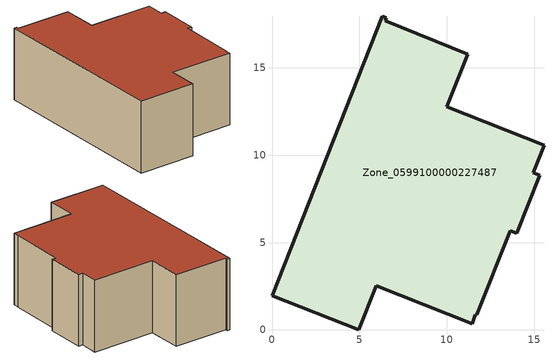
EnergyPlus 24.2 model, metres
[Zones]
Zone_0599100000227487
 floor ground (C_G): 14.94,9 15.32,8.85 14.01,5.54 13.63,5.69 11.72,0.86 11.63,0.88 11.45,0.35 5.96,2.52 4.97,0 0,1.97 6.32,17.96 6.54,17.87 6.47,17.68 11.2,15.77 10.01,12.76 15.56,10.57 z0
 wall outside (C_F): 4.97,0 5.96,2.52 11.45,0.35 11.63,0.88 11.72,0.86 13.63,5.69 14.01,5.54 15.32,8.85 14.94,9 15.56,10.57 10.01,12.76 11.2,15.77 6.47,17.68 6.54,17.87 6.32,17.96 0,1.97 4.97,0 z0:6.58
 roof outside (C_R): 11.72,0.86 13.63,5.69 14.01,5.54 15.32,8.85 14.94,9 15.56,10.57 10.01,12.76 11.2,15.77 6.47,17.68 6.54,17.87 6.32,17.96 0,1.97 4.97,0 5.96,2.52 11.45,0.35 11.63,0.88 z6.58
[BUILDING]
Pand.0599100000227487: North Axis=0; Terrain=City; Loads Convergence Tolerance Value=0.04; Temperature Convergence Tolerance Value=0.4; Solar Distribution=FullExterior; Maximum Number of Warmup Days=25; Minimum Number of Warmup Days=1
[Site:Location]
Rotterdam.The.Hague.AP_ZH_NLD Design_Conditions: Latitude=51.96; Longitude=4.45; Time Zone=1; Elevation=-4.5
[SITE:GROUNDTEMPERATURE:BUILDINGSURFACE]
18, 18, 18, 18, 18, 18, 18, 18, 18, 18, 18, 18
[MATERIAL] Thermal Absorptance=0.9; Solar Absorptance=0.7; Visible Absorptance=0.7
Name | Roughness | Thickness | Conductivity | Density | Specific Heat
G.D.1965-1974 | MediumSmooth | 0.15 | 0.882353 | 540 | 1210
F.D.1965-1974 | Rough | 0.3 | 0.697674 | 1920 | 840
R.D.1965-1974 | MediumRough | 0.2 | 0.232558 | 1500 | 1000
[CONSTRUCTION]
C_G: G.D.1965-1974
C_F: F.D.1965-1974
C_R: R.D.1965-1974
[ZONE]
Zone_0599100000227487: Type=1; Multiplier=1; Ceiling Height=Autocalculate; Volume=Autocalculate; Floor Area=autocalculate; Part of Total Floor Area=Yes
[ZONEINFILTRATION:DESIGNFLOWRATE]
Infil_Zone_0599100000227487: Zone or ZoneList or Space or SpaceList=Zone_0599100000227487; Schedule=AlwaysOn; Design Flow Rate Calculation Method=Flow/Area; Flow Rate per Floor Area=0.0042; Constant Term Coefficient=1; Temperature Term Coefficient=0; Velocity Term Coefficient=0; Velocity Squared Term Coefficient=0
[HVACTEMPLATE:ZONE:IDEALLOADSAIRSYSTEM]
Zone_0599100000227487: Maximum Heating Supply Air Temperature=50; Minimum Cooling Supply Air Temperature=13; Maximum Heating Supply Air Humidity Ratio=0.0156; Minimum Cooling Supply Air Humidity Ratio=0.0077; Heating Limit=NoLimit; Cooling Limit=NoLimit; Dehumidification Control Type=ConstantSensibleHeatRatio; Cooling Sensible Heat Ratio=0.7; Dehumidification Setpoint=60; Humidification Control Type=None; Humidification Setpoint=30; Outdoor Air Method=None; Outdoor Air Flow Rate per Person=0.00944; Outdoor Air Flow Rate per Zone Floor Area=0; Outdoor Air Flow Rate per Zone=0; Demand Controlled Ventilation Type=None; Outdoor Air Economizer Type=NoEconomizer; Heat Recovery Type=None; Sensible Heat Recovery Effectiveness=0.7; Latent Heat Recovery Effectiveness=0.65
[ZONECONTROL:THERMOSTAT]
ThermostatControl_Zone_0599100000227487: Zone or ZoneList=Zone_0599100000227487; Control Type Schedule=DualSetpointControlType; Control 1=Thermostat_Zone_0599100000227487; Temperature Difference Between Cutout And Setpoint=0
[THERMOSTATSETPOINT:DUALSETPOINT]
Thermostat_Zone_0599100000227487: Heating Setpoint Temperature Schedule=HeatingSetpoint_Zone_0599100000227487; Cooling Setpoint Temperature Schedule=CoolingSetpoint_Zone_0599100000227487
[SCHEDULE:COMPACT]
HeatingSetpoint_Zone_0599100000227487: Through: 12/31, For: AllDays, Until: 24:00, 21
CoolingSetpoint_Zone_0599100000227487: Through: 12/31, For: AllDays, Until: 24:00, 24
DualSetpointControlType: Through: 12/31, For: AllDays, Until: 24:00, 4
AlwaysOn: Through: 12/31, For: AllDays, Until: 24:00, 1
